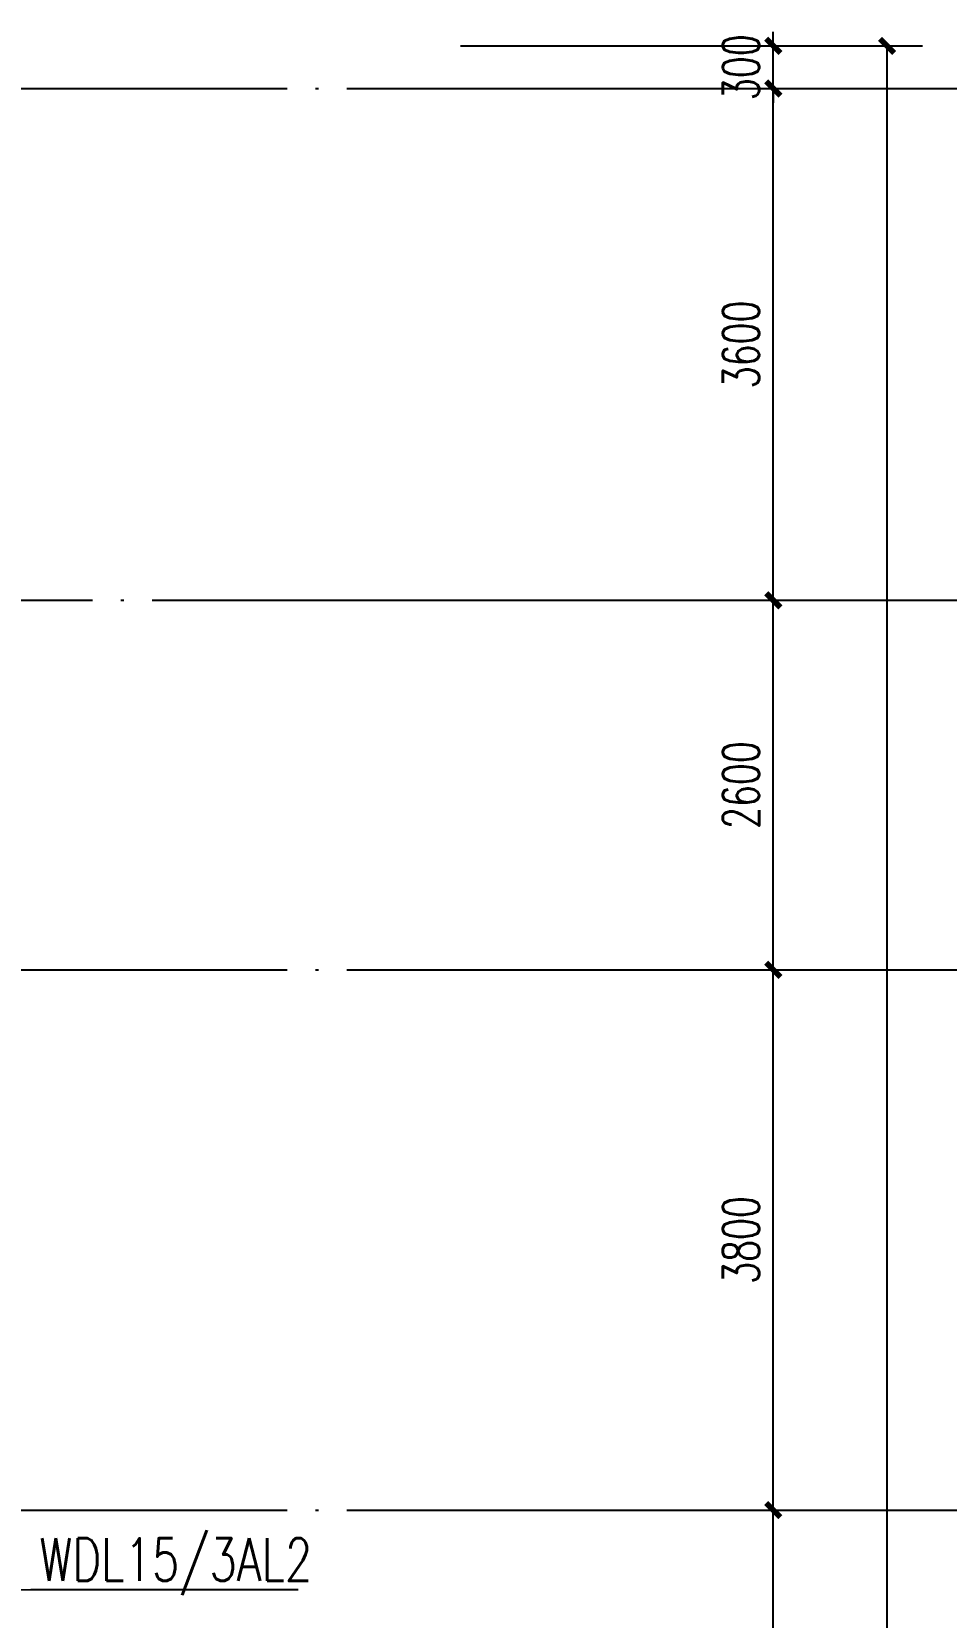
# Model space of a CAD drawing. Extents: x -621157 to 1764546, y -106808 to 741893.
# Drawn here: x 267083 to 273517, y 229245 to 240400 of the extents above; entities that cross this region are included whole.
import ezdxf
from ezdxf import colors
from ezdxf.entities.mleader import LeaderData, LeaderLine
from ezdxf.math import Vec2, Vec3

# ---------------------------------------------------------------- set-up
doc = ezdxf.new("R2010")
doc.units = 0
doc.header["$LTSCALE"] = 1000
doc.header["$MEASUREMENT"] = 0
doc.linetypes.add('XREF-A-101-平面图_t3$0$DOTE', pattern=[2.42, 2, -0.2, 0.02, -0.2])
for name, color, linetype in [('0-底图', 7, 'Continuous'), ('WIRE-照明', 4, 'Continuous'), ('XREF-A-101-平面图_t3$0$A-DOTE', 8, 'Continuous'), ('XREF-A-101-平面图_t3$0$AXIS', 8, 'Continuous'), ('照明回路线', 1, 'Continuous')]:
    doc.layers.add(name, color=color, linetype=linetype)
doc.styles.add('E-FST', font='txt.shx', dxfattribs={"width": 0.75, "height": 250, "bigfont": '@@gbcbig.shx'})
doc.styles.add('XREF-A-101-平面图_t3$0$A-DIM_T3', font='SIMPLEX', dxfattribs={"width": 0.705882, "bigfont": 'GBCBIG'})
doc.dimstyles.new('XREF-A-101-平面图_t3$0$A-DIM-100', dxfattribs={"dimscale": 100, "dimtxt": 2.55, "dimasz": 1, "dimexe": 2.5, "dimexo": 3, "dimgap": 1, "dimtad": 1, "dimdec": 0, "dimzin": 0, "dimdsep": 46, "dimtxsty": 'XREF-A-101-平面图_t3$0$A-DIM_T3', "dimblk": 'XREF-A-101-平面图_t3$0$_ArchTick', "dimcen": 0.09, "dimclrt": 7, "dimazin": 2, "dimtfac": 1, "dimtdec": 0, "dimtix": 1, "dimtmove": 2, "dimatfit": 3, "dimfxl": 0, "dimtolj": 1, "dimtzin": 0, "dimarcsym": 0})

# ---------------------------------------------------------------- blocks, each defined once
blk = doc.blocks.new('XREF-A-101-平面图_t3$0$_ArchTick')
at = {"color": 0, "linetype": 'ByBlock', "const_width": 0.4}
blk.add_lwpolyline([(-0.5, -0.5), (0.5, 0.5)], dxfattribs=at)
blk = doc.blocks.new('*D25473')
at = {"layer": 'Defpoints', "color": 0}
for p in [(69800, 40300), (73100, 40300), (69800, -300)]:
    blk.add_point(p, dxfattribs=at)
at = {"layer": 'XREF-A-101-平面图_t3$0$AXIS', "color": 0, "lineweight": -2}
for p, q in [((70100, 40300), (73350, 40300)), ((73100, -300), (73100, 40300)), ((70100, -300), (73350, -300))]:
    blk.add_line(p, q, dxfattribs=at)
at = {"layer": 'XREF-A-101-平面图_t3$0$AXIS', "color": 0, "linetype": 'ByBlock', "lineweight": -2, "xscale": 100, "yscale": 100, "zscale": 100}
for p, rotation in [((73100, 40300), 90), ((73100, -300), 270)]:
    blk.add_blockref('XREF-A-101-平面图_t3$0$_ArchTick', p, dxfattribs=dict(at, rotation=rotation))
at = {"layer": 'XREF-A-101-平面图_t3$0$AXIS', "color": 7, "insert": (72873, 20000), "char_height": 255, "attachment_point": 5, "rotation": 90, "style": 'XREF-A-101-平面图_t3$0$A-DIM_T3'}
blk.add_mtext('\\A1;40600', dxfattribs=at)
blk = doc.blocks.new('*D25478')
at = {"layer": 'Defpoints', "color": 0}
for p in [(69800, 30000), (72300, 30000), (69800, 20000)]:
    blk.add_point(p, dxfattribs=at)
at = {"layer": 'XREF-A-101-平面图_t3$0$AXIS', "color": 0, "lineweight": -2}
for p, q in [((70100, 30000), (72550, 30000)), ((72300, 20000), (72300, 30000)), ((70100, 20000), (72550, 20000))]:
    blk.add_line(p, q, dxfattribs=at)
at = {"layer": 'XREF-A-101-平面图_t3$0$AXIS', "color": 0, "linetype": 'ByBlock', "lineweight": -2, "xscale": 100, "yscale": 100, "zscale": 100}
for p, rotation in [((72300, 30000), 90), ((72300, 20000), 270)]:
    blk.add_blockref('XREF-A-101-平面图_t3$0$_ArchTick', p, dxfattribs=dict(at, rotation=rotation))
at = {"layer": 'XREF-A-101-平面图_t3$0$AXIS', "color": 7, "insert": (72073, 25000), "char_height": 255, "attachment_point": 5, "rotation": 90, "style": 'XREF-A-101-平面图_t3$0$A-DIM_T3'}
blk.add_mtext('\\A1;10000', dxfattribs=at)
blk = doc.blocks.new('*D25479')
at = {"layer": 'Defpoints', "color": 0}
for p in [(69800, 33800), (72300, 33800), (69800, 30000)]:
    blk.add_point(p, dxfattribs=at)
at = {"layer": 'XREF-A-101-平面图_t3$0$AXIS', "color": 0, "lineweight": -2}
for p, q in [((70100, 33800), (72550, 33800)), ((72300, 30000), (72300, 33800)), ((70100, 30000), (72550, 30000))]:
    blk.add_line(p, q, dxfattribs=at)
at = {"layer": 'XREF-A-101-平面图_t3$0$AXIS', "color": 0, "linetype": 'ByBlock', "lineweight": -2, "xscale": 100, "yscale": 100, "zscale": 100}
for p, rotation in [((72300, 33800), 90), ((72300, 30000), 270)]:
    blk.add_blockref('XREF-A-101-平面图_t3$0$_ArchTick', p, dxfattribs=dict(at, rotation=rotation))
at = {"layer": 'XREF-A-101-平面图_t3$0$AXIS', "color": 7, "insert": (72073, 31900), "char_height": 255, "attachment_point": 5, "rotation": 90, "style": 'XREF-A-101-平面图_t3$0$A-DIM_T3'}
blk.add_mtext('\\A1;3800', dxfattribs=at)
blk = doc.blocks.new('*D25480')
at = {"layer": 'Defpoints', "color": 0}
for p in [(69800, 36400), (72300, 36400), (69800, 33800)]:
    blk.add_point(p, dxfattribs=at)
at = {"layer": 'XREF-A-101-平面图_t3$0$AXIS', "color": 0, "lineweight": -2}
for p, q in [((70100, 36400), (72550, 36400)), ((72300, 33800), (72300, 36400)), ((70100, 33800), (72550, 33800))]:
    blk.add_line(p, q, dxfattribs=at)
at = {"layer": 'XREF-A-101-平面图_t3$0$AXIS', "color": 0, "linetype": 'ByBlock', "lineweight": -2, "xscale": 100, "yscale": 100, "zscale": 100}
for p, rotation in [((72300, 36400), 90), ((72300, 33800), 270)]:
    blk.add_blockref('XREF-A-101-平面图_t3$0$_ArchTick', p, dxfattribs=dict(at, rotation=rotation))
at = {"layer": 'XREF-A-101-平面图_t3$0$AXIS', "color": 7, "insert": (72073, 35100), "char_height": 255, "attachment_point": 5, "rotation": 90, "style": 'XREF-A-101-平面图_t3$0$A-DIM_T3'}
blk.add_mtext('\\A1;2600', dxfattribs=at)
blk = doc.blocks.new('*D25481')
at = {"layer": 'Defpoints', "color": 0}
for p in [(69800, 40000), (72300, 40000), (69800, 36400)]:
    blk.add_point(p, dxfattribs=at)
at = {"layer": 'XREF-A-101-平面图_t3$0$AXIS', "color": 0, "lineweight": -2}
for p, q in [((70100, 40000), (72550, 40000)), ((72300, 36400), (72300, 40000)), ((70100, 36400), (72550, 36400))]:
    blk.add_line(p, q, dxfattribs=at)
at = {"layer": 'XREF-A-101-平面图_t3$0$AXIS', "color": 0, "linetype": 'ByBlock', "lineweight": -2, "xscale": 100, "yscale": 100, "zscale": 100}
for p, rotation in [((72300, 40000), 90), ((72300, 36400), 270)]:
    blk.add_blockref('XREF-A-101-平面图_t3$0$_ArchTick', p, dxfattribs=dict(at, rotation=rotation))
at = {"layer": 'XREF-A-101-平面图_t3$0$AXIS', "color": 7, "insert": (72073, 38200), "char_height": 255, "attachment_point": 5, "rotation": 90, "style": 'XREF-A-101-平面图_t3$0$A-DIM_T3'}
blk.add_mtext('\\A1;3600', dxfattribs=at)
blk = doc.blocks.new('*D25482')
at = {"layer": 'Defpoints', "color": 0}
for p in [(69800, 40300), (72300, 40300), (69800, 40000)]:
    blk.add_point(p, dxfattribs=at)
at = {"layer": 'XREF-A-101-平面图_t3$0$AXIS', "color": 0, "lineweight": -2}
for p, q in [((72300, 40300), (72300, 40400)), ((70100, 40300), (72550, 40300)), ((72300, 40000), (72300, 40300)), ((70100, 40000), (72550, 40000)), ((72300, 40000), (72300, 39900))]:
    blk.add_line(p, q, dxfattribs=at)
at = {"layer": 'XREF-A-101-平面图_t3$0$AXIS', "color": 0, "linetype": 'ByBlock', "lineweight": -2, "xscale": 100, "yscale": 100, "zscale": 100}
for p, rotation in [((72300, 40300), 270), ((72300, 40000), 90)]:
    blk.add_blockref('XREF-A-101-平面图_t3$0$_ArchTick', p, dxfattribs=dict(at, rotation=rotation))
at = {"layer": 'XREF-A-101-平面图_t3$0$AXIS', "color": 7, "insert": (72073, 40150), "char_height": 255, "attachment_point": 5, "rotation": 90, "style": 'XREF-A-101-平面图_t3$0$A-DIM_T3'}
blk.add_mtext('\\A1;300', dxfattribs=at)
blk = doc.blocks.new('_Oblique')
at = {"color": 0, "linetype": 'ByBlock', "lineweight": -2}
blk.add_line((-0.5, -0.5), (0.5, 0.5), dxfattribs=at)
blk = doc.blocks.new('XREF-A-101-平面图_t3$0$轴网(3)')
at = {"layer": 'XREF-A-101-平面图_t3$0$A-DOTE', "linetype": 'XREF-A-101-平面图_t3$0$DOTE'}
for p, q in [((-3300, 40000), (69800, 40000)), ((55830.8, 36400), (69800, 36400)), ((-3300, 33800), (69800, 33800)), ((-3300, 30000), (69800, 30000))]:
    blk.add_line(p, q, dxfattribs=at)
at = {"layer": 'XREF-A-101-平面图_t3$0$AXIS'}
for p, q in [((69800, 40000), (73800, 40000)), ((69800, 36400), (73800, 36400)), ((69800, 33800), (73800, 33800)), ((69800, 30000), (73800, 30000))]:
    blk.add_line(p, q, dxfattribs=at)
for p1, p2, distance, picture, middle in [((69800, 40000), (69800, 40300), -2500, '*D25482', (72072.5, 40150)), ((69800, -300), (69800, 40300), -3300, '*D25473', (72872.5, 20000)), ((69800, 36400), (69800, 40000), -2500, '*D25481', (72072.5, 38200)), ((69800, 33800), (69800, 36400), -2500, '*D25480', (72072.5, 35100)), ((69800, 30000), (69800, 33800), -2500, '*D25479', (72072.5, 31900)), ((69800, 20000), (69800, 30000), -2500, '*D25478', (72072.5, 25000))]:
    dim = blk.add_aligned_dim(p1=p1, p2=p2, distance=distance, dimstyle='XREF-A-101-平面图_t3$0$A-DIM-100', dxfattribs=at)
    dim.commit()
    dim.dimension.update_dxf_attribs({"geometry": picture, "text_midpoint": middle})
blk = doc.blocks.new('XREF-A-101-平面图_t3')
at = {"layer": 'XREF-A-101-平面图_t3$0$A-DOTE'}
blk.add_blockref('XREF-A-101-平面图_t3$0$轴网(3)', (200000, 200000), dxfattribs=at)
blk = doc.blocks.new('G$CAD8C52FD')
at = {"layer": '照明回路线'}
ml = blk.add_multileader_mtext('Standard', dxfattribs=at)
ml.set_content('{\\Ftxt,whgtxt|c134;WDL15/3AL2}', color=4, style='E-FST')
ml.set_leader_properties(color=256)
ml.set_arrow_properties(name='OBLIQUE')
ml.build(insert=Vec2(0, 0))
ml.multileader.update_dxf_attribs({"text_left_attachment_type": 6, "text_right_attachment_type": 7, "dogleg_length": 40, "arrow_head_size": 100})
ctx = ml.context
ctx.base_point, ctx.char_height, ctx.arrow_head_size, ctx.landing_gap_size, ctx.plane_origin = Vec3(67118, -10559), 300, 100, 20, Vec3(68921, -10051)
ctx.left_attachment, ctx.right_attachment = 6, 7
notes = []
notes.append((ctx, [(0, (1, 1, 0), (67078, -10559), (1, 0), 40, [(0, [(63429, -10673)], 0, [])])]))
ctx.mtext.insert, ctx.mtext.flow_direction = Vec3(67138, -10199), 5
for ctx, leaders in notes:
    for number, flags, end, landing, length, lines in leaders:
        leader = LeaderData()
        leader.index, (leader.has_last_leader_line, leader.has_dogleg_vector, leader.attachment_direction) = number, flags
        leader.last_leader_point, leader.dogleg_vector, leader.dogleg_length = Vec3(end), Vec3(landing), length
        for number, points, colour, breaks in lines:
            line = LeaderLine()
            line.index, line.vertices, line.color, line.breaks = number, Vec3.list(points), colors.encode_raw_color(colour), breaks
            leader.lines.append(line)
        ctx.leaders.append(leader)

msp = doc.modelspace()

# ---------------------------------------------------------------- block references
at = {"layer": '0-底图'}
msp.add_blockref('XREF-A-101-平面图_t3', (0, 0), dxfattribs=at)

# ---------------------------------------------------------------- next in the draw order: block references
at = {"layer": 'WIRE-照明'}
msp.add_blockref('G$CAD8C52FD', (200000, 240000), dxfattribs=at)

doc.saveas('drawing.dxf')
